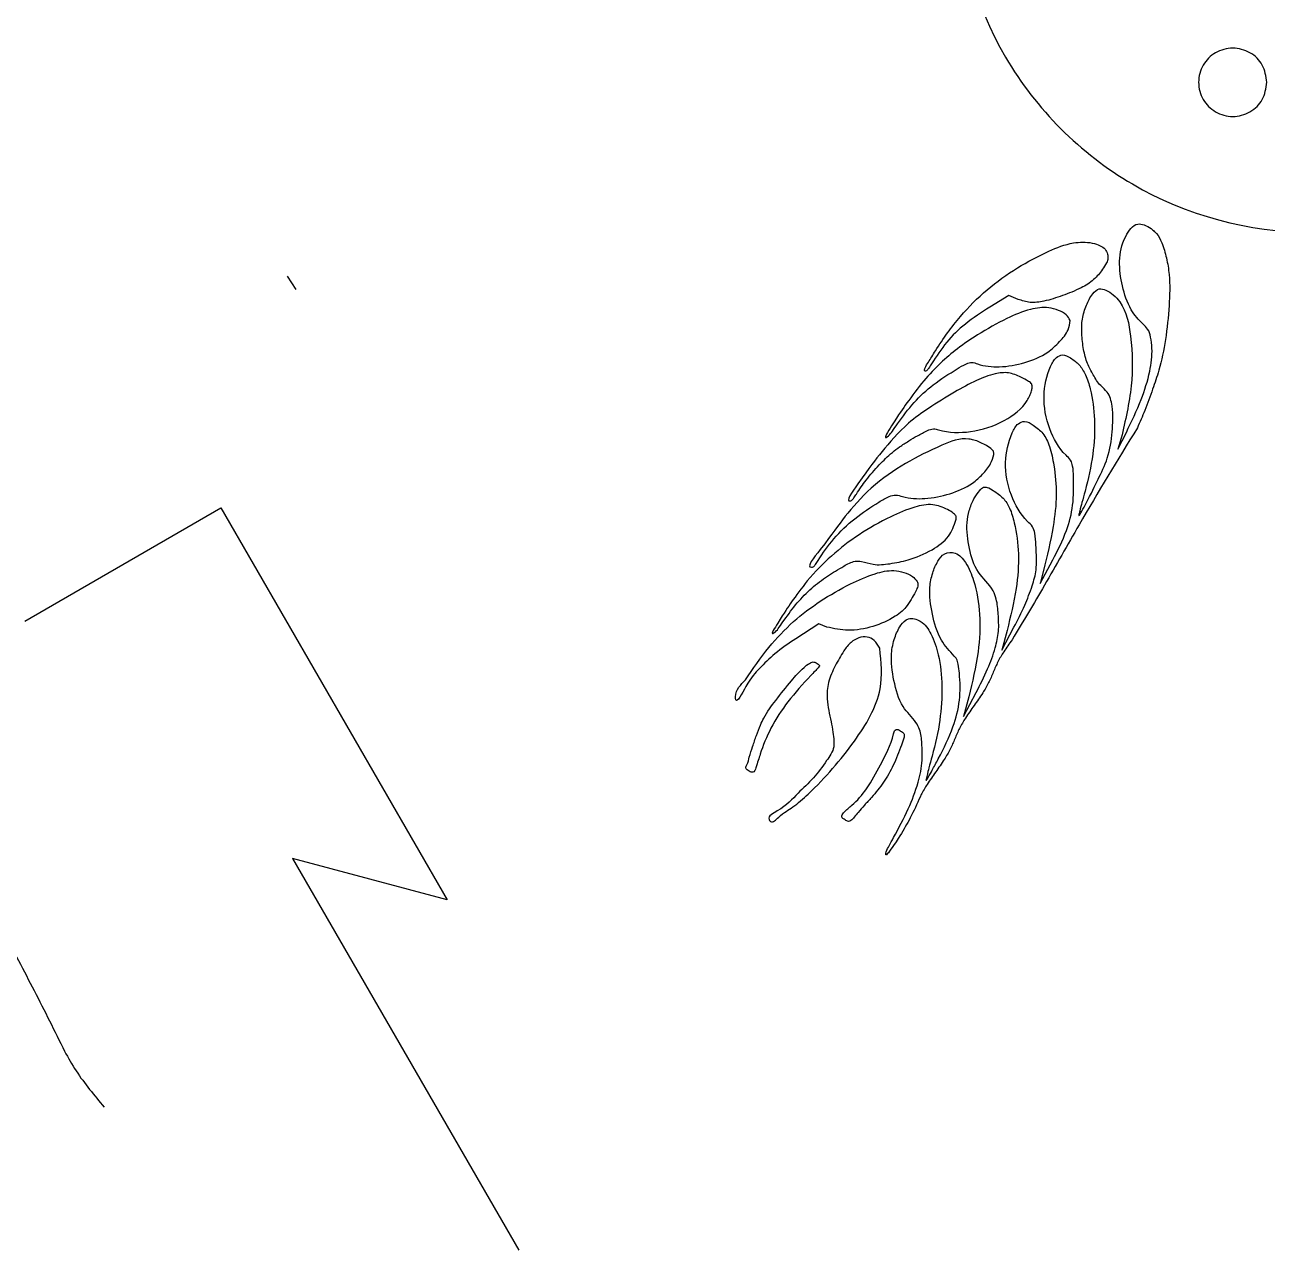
# Model space of a CAD drawing. Extents: x 1 to 437, y 7 to 187.
# Drawn here: x 284.8 to 320.74, y 7.14 to 42.61 of the extents above; entities that cross this region are included whole.
import ezdxf

# ---------------------------------------------------------------- set-up
doc = ezdxf.new("R2010")
doc.units = 0
doc.layers.add('Base', color=7, linetype='CONTINUOUS')

msp = doc.modelspace()

# ---------------------------------------------------------------- linework, layer by layer
at = {"layer": 'Base', "color": 3}
for p, q in [((320.735932, 40.94293), (320.735932, 40.94293)), ((317.391401, 36.710915), (317.39157, 36.710791)), ((316.123715, 35.965493), (316.123715, 35.965498)), ((313.270731, 34.773519), (312.717011, 34.436432)), ((313.536725, 34.66039), (313.270731, 34.773519)), ((315.044808, 34.05108), (315.044808, 34.05108)), ((313.947838, 32.110371), (313.947838, 32.110371)), ((316.424564, 30.325598), (316.66942, 30.80973)), ((316.522044, 30.644616), (316.424564, 30.325598)), ((312.836729, 30.167751), (312.836729, 30.167751)), ((311.739393, 28.272741), (311.739393, 28.272741)), ((314.177793, 26.431157), (314.538416, 27.115207)), ((314.272648, 26.814245), (314.177793, 26.431157)), ((310.617644, 26.494967), (310.617616, 26.494967)), ((307.769401, 25.269615), (307.102312, 24.832904)), ((308.002601, 25.1738), (307.769401, 25.269615)), ((313.066486, 24.508236), (313.416188, 25.166829)), ((313.218407, 25.077308), (313.066486, 24.508236)), ((309.535915, 24.559487), (309.535915, 24.559487)), ((307.794434, 24.042682), (307.794434, 24.042654)), ((311.95597, 22.584863), (312.325371, 23.278565)), ((312.107298, 23.154274), (311.95597, 22.584863)), ((310.163436, 21.75894), (310.163464, 21.758911))]:
    msp.add_line(p, q, dxfattribs=at)
at = {"layer": 'Base', "color": 7}
msp.add_line((292.644407, 34.940747), (292.399494, 35.330275), dxfattribs=at)
at = {"layer": 'Base', "color": 1}
for p, q in [((284.796032, 25.346831), (290.46647, 28.620665)), ((290.46647, 28.620665), (297.014025, 17.279988)), ((297.014025, 17.279988), (292.541988, 18.478276)), ((292.541988, 18.478276), (299.089544, 7.137571))]:
    msp.add_line(p, q, dxfattribs=at)
at = {"layer": 'Base', "color": 5}
msp.add_open_spline([(332.232395, 46.830089), (331.951322, 45.027336), (331.397513, 41.4753), (327.326196, 37.564802), (322.015337, 36.115841), (316.648715, 37.564801), (312.741342, 41.475293), (311.291292, 46.830087), (312.741343, 52.184881), (316.648715, 56.09537), (322.015337, 57.54433), (327.326195, 56.095369), (331.397512, 52.184874), (331.951322, 48.63284), (332.232395, 46.830089)], degree=3, knots=[0, 0, 0, 0, 5.346988, 10.535386, 15.882364, 21.229368, 26.417781, 31.764771, 37.111758, 42.300169, 47.647173, 52.994151, 58.182548, 63.529533, 63.529533, 63.529533, 63.529533], dxfattribs=at)
at = {"layer": 'Base', "color": 3}
for points, knots in [([(320.735932, 40.94293), (320.708783, 40.768801), (320.655291, 40.425708), (320.262039, 40.047992), (319.749061, 39.908038), (319.230696, 40.047992), (318.853282, 40.425708), (318.713224, 40.94293), (318.853283, 41.460152), (319.230696, 41.83787), (319.749061, 41.977826), (320.26204, 41.83787), (320.65529, 41.460152), (320.708783, 41.117059), (320.735932, 40.94293)], [0, 0, 0, 0, 0.516468, 1.017617, 1.534086, 2.050555, 2.551704, 3.068172, 3.58464, 4.085791, 4.60226, 5.118729, 5.619879, 6.136347, 6.136347, 6.136347, 6.136347]), ([(316.66942, 30.80973), (316.819756, 31.124064), (317.092826, 31.695021), (317.354016, 32.511428), (317.433148, 33.132466), (317.38402, 33.541971), (317.314081, 33.798017), (317.061622, 34.014702), (316.745607, 34.39479), (316.535017, 35.037852), (316.433085, 35.777938), (316.556851, 36.397115), (316.952507, 36.954054), (317.254759, 36.786612), (317.391401, 36.710915)], [0, 0, 0, 0, 1.043998, 1.896323, 2.56625, 2.893335, 3.141048, 3.330517, 3.872073, 4.608408, 5.32934, 6.066787, 6.568353, 6.982182, 6.982182, 6.982182, 6.982182]), ([(317.39157, 36.710791), (317.402809, 36.699075), (317.430852, 36.669842), (317.479194, 36.622683), (317.597414, 36.521514), (317.719424, 36.252508), (317.841027, 35.853558), (317.939112, 35.241082), (317.914955, 34.446809), (317.819664, 33.519164), (317.653881, 32.707802), (317.421903, 32.031661), (317.218751, 31.474121), (317.059749, 31.105861), (316.987597, 30.938754)], [0, 0, 0, 0, 0.048697, 0.121506, 0.202732, 0.513089, 0.977554, 1.463403, 2.362274, 3.351973, 4.26108, 4.837766, 5.494928, 6.040866, 6.040866, 6.040866, 6.040866]), ([(312.717011, 34.436432), (312.47584, 34.280494), (312.023262, 33.987861), (311.443376, 33.434861), (311.148772, 32.967019), (310.959945, 32.68104), (310.910284, 32.600856), (310.81762, 32.564926), (310.857574, 32.726219), (310.967004, 32.873668), (311.295323, 33.430301), (311.818102, 34.138908), (312.614935, 34.964645), (313.493664, 35.575337), (314.331295, 36.032208), (315.059739, 36.315805), (315.588966, 36.329174), (315.894173, 36.232146), (316.064304, 36.124355), (316.104344, 36.01729), (316.123715, 35.965493)], [0, 0, 0, 0, 0.861168, 1.616061, 2.374454, 2.527603, 2.627323, 2.675306, 2.747614, 2.959495, 3.347416, 4.577475, 5.668556, 6.750544, 7.777715, 8.529245, 9.07606, 9.317801, 9.490448, 9.652256, 9.652256, 9.652256, 9.652256]), ([(316.123715, 35.965498), (316.132173, 35.925527), (316.150078, 35.840903), (316.08566, 35.689081), (315.951611, 35.481425), (315.729072, 35.205029), (315.320949, 34.95734), (314.829876, 34.766393), (314.340919, 34.604352), (313.894344, 34.54289), (313.65084, 34.622896), (313.536725, 34.66039)], [0, 0, 0, 0, 0.119901, 0.253845, 0.475536, 0.868983, 1.301229, 1.889035, 2.447527, 2.851429, 3.207653, 3.207653, 3.207653, 3.207653]), ([(314.538416, 27.115207), (314.682724, 27.394484), (314.942143, 27.896538), (315.155547, 28.724852), (315.139388, 29.358018), (315.132752, 29.794845), (315.067704, 30.016397), (314.740583, 30.302129), (314.395395, 30.91619), (314.223546, 31.83599), (314.381321, 32.550363), (314.597223, 32.968232), (314.844351, 33.088673), (315.080868, 32.95039), (315.321163, 32.776305), (315.510687, 32.453523), (315.676497, 31.922252), (315.777849, 31.143809), (315.718646, 30.139764), (315.549011, 29.356555), (315.387886, 28.798209), (315.336161, 28.5954), (315.253986, 28.288137), (315.649469, 29.02197), (315.800142, 29.355541), (316.172097, 30.098685), (316.269508, 30.81208), (316.298824, 31.458458), (316.176839, 31.954736), (315.883469, 32.178656), (315.712587, 32.47267), (315.519822, 32.812852), (315.421042, 33.224229), (315.371408, 33.655777), (315.377775, 34.092629), (315.500464, 34.484394), (315.649311, 34.782912), (315.861903, 35.001745), (316.103234, 34.924973), (316.302265, 34.794338), (316.662368, 34.399076), (316.843951, 33.451673), (316.864062, 32.118877), (316.638724, 31.147562), (316.522044, 30.644616)], [0, 0, 0, 0, 0.941199, 1.69198, 2.53567, 2.828148, 3.00586, 3.204964, 4.102102, 5.069025, 5.944493, 6.256981, 6.444003, 6.690639, 7.007757, 7.346064, 7.782089, 8.677144, 9.683255, 10.773753, 11.11272, 11.369967, 11.489905, 11.835664, 12.672743, 13.337635, 14.10649, 14.855263, 15.287604, 15.549881, 15.931177, 16.297648, 16.719613, 17.186656, 17.601606, 18.021105, 18.394766, 18.63149, 18.829554, 19.079949, 19.357844, 20.401103, 21.834922, 23.374594, 23.374594, 23.374594, 23.374594]), ([(315.044808, 34.05108), (315.029708, 33.958187), (314.99172, 33.724474), (314.732275, 33.418657), (314.340004, 33.052964), (313.72875, 32.803088), (313.029861, 32.676925), (312.510922, 32.728407), (312.200753, 32.852978), (311.990597, 32.779421), (311.623445, 32.557429), (311.087472, 32.219679), (310.500355, 31.681908), (310.15314, 31.198615), (309.910479, 30.862568), (309.820929, 30.7297), (309.616732, 30.583565), (310.057676, 31.288166), (310.275891, 31.610498), (310.788373, 32.297097), (311.267907, 32.805271), (311.791234, 33.255916), (312.434391, 33.68437), (313.133592, 34.087436), (313.81971, 34.372472), (314.349227, 34.455783), (314.695777, 34.352145), (314.927551, 34.238128), (315.009772, 34.106969), (315.044808, 34.05108)], [0, 0, 0, 0, 0.278396, 0.70042, 1.160078, 1.887331, 2.635732, 3.274776, 3.436685, 3.604017, 3.909789, 4.738662, 5.492234, 6.278336, 6.53241, 6.714898, 6.790403, 7.15725, 7.961213, 8.76692, 9.466811, 10.111767, 10.820064, 11.787115, 12.52398, 13.051738, 13.341359, 13.603695, 13.798481, 13.798481, 13.798481, 13.798481]), ([(313.947838, 32.110371), (313.941336, 32.077446), (313.925353, 31.996515), (313.870204, 31.870842), (313.696266, 31.514868), (313.107172, 31.08371), (312.205251, 30.780159), (311.489574, 30.801087), (311.077939, 30.928718), (310.864229, 30.845895), (310.632919, 30.719823), (310.363758, 30.560155), (310.121918, 30.398661), (309.825834, 30.18182), (309.503122, 29.856704), (309.149311, 29.458847), (308.921826, 29.124632), (308.791666, 28.924844), (308.740249, 28.846369), (308.506231, 28.756543), (309.191412, 29.739518), (309.519408, 30.164242), (310.250397, 31.025747), (310.985365, 31.536022), (311.643815, 31.956135), (312.284558, 32.29994), (312.804052, 32.506426), (313.261039, 32.565816), (313.583623, 32.42472), (313.799058, 32.312282), (313.940714, 32.219483), (313.945696, 32.143174), (313.947838, 32.110371)], [0, 0, 0, 0, 0.100434, 0.246875, 0.409678, 1.285434, 2.313068, 3.239648, 3.390959, 3.57174, 3.896179, 4.193232, 4.506672, 4.769401, 5.292428, 5.876017, 6.366261, 6.49933, 6.596064, 6.641346, 7.182943, 8.350017, 9.471093, 10.193979, 11.082675, 11.800391, 12.373863, 12.757801, 13.143409, 13.390051, 13.514816, 13.608888, 13.608888, 13.608888, 13.608888]), ([(314.051555, 27.544213), (314.045625, 27.659609), (314.036322, 27.840654), (313.967866, 28.091452), (313.632421, 28.38163), (313.284008, 28.993431), (313.111472, 29.91509), (313.273326, 30.623428), (313.486933, 31.054687), (313.754221, 31.162506), (314.010539, 31.004399), (314.284982, 30.783972), (314.475191, 30.361363), (314.59708, 29.764959), (314.670863, 28.982525), (314.55015, 27.957099), (314.374766, 27.234805), (314.272648, 26.814245)], [0, 0, 0, 0, 0.348219, 0.54632, 0.753235, 1.646743, 2.611709, 3.488041, 3.806166, 3.996888, 4.272451, 4.636847, 5.059475, 5.616605, 6.469281, 7.400583, 8.698643, 8.698643, 8.698643, 8.698643]), ([(316.987597, 30.938754), (316.416918, 30.008075), (315.49508, 28.50472), (314.339382, 26.430878), (313.678466, 25.332108), (313.363779, 24.808943)], [0, 0, 0, 0, 3.274697, 5.289723, 7.121167, 7.121167, 7.121167, 7.121167]), ([(312.836729, 30.167751), (312.809149, 30.078287), (312.743652, 29.865826), (312.512529, 29.591434), (312.140725, 29.25584), (311.560738, 29.009532), (310.869604, 28.867547), (310.335083, 28.895544), (309.99878, 29.015398), (309.755907, 28.94026), (309.364868, 28.707009), (308.799154, 28.33088), (308.198841, 27.764688), (307.859953, 27.276848), (307.679752, 26.998789), (307.625542, 26.91589), (307.369551, 26.866439), (308.13275, 27.812224), (308.437278, 28.294266), (309.301621, 29.273304), (310.25421, 29.921083), (311.197214, 30.392824), (311.896708, 30.668959), (312.266139, 30.588204), (312.421595, 30.531076), (312.586911, 30.448808), (312.72298, 30.367139), (312.830878, 30.272547), (312.834889, 30.200702), (312.836729, 30.167751)], [0, 0, 0, 0, 0.278637, 0.661712, 1.054082, 1.77693, 2.513447, 3.159229, 3.364545, 3.552796, 3.892052, 4.738467, 5.580025, 6.356496, 6.497583, 6.590835, 6.63718, 7.204929, 8.412209, 9.519215, 10.744933, 11.918087, 12.723235, 12.864901, 13.042522, 13.22012, 13.4152, 13.527838, 13.623266, 13.623266, 13.623266, 13.623266]), ([(312.325371, 23.278565), (312.439628, 23.505545), (312.651017, 23.925483), (312.873143, 24.518269), (312.990009, 25.053417), (312.9653, 25.529821), (312.933528, 25.928274), (312.771515, 26.369294), (312.317582, 26.740314), (312.107318, 27.455988), (312.026913, 28.068165), (312.115299, 28.550689), (312.23509, 28.872224), (312.38683, 29.084124), (312.516138, 29.234872), (312.681386, 29.220141), (312.862793, 29.091936), (313.119763, 28.927251), (313.318917, 28.592562), (313.47335, 28.046079), (313.581378, 27.260947), (313.497414, 26.205143), (313.317681, 25.478605), (313.218407, 25.077308)], [0, 0, 0, 0, 0.761808, 1.409432, 1.896146, 2.390798, 2.833779, 3.09072, 3.778106, 4.507817, 5.262314, 5.612291, 5.972558, 6.271918, 6.415616, 6.5202, 6.730623, 7.077913, 7.423419, 7.8666, 8.7795, 9.783696, 11.022713, 11.022713, 11.022713, 11.022713]), ([(311.739393, 28.272741), (311.67977, 28.108686), (311.548656, 27.747921), (311.015573, 27.365206), (310.427682, 27.115354), (309.845616, 27.005399), (309.380215, 26.951923), (309.060234, 27.076083), (308.759855, 27.092196), (308.43304, 26.900377), (308.010956, 26.656714), (307.551247, 26.304184), (307.129016, 25.875875), (306.844293, 25.478569), (306.632842, 25.185949), (306.544057, 25.053976), (306.348798, 24.913282), (306.746704, 25.555325), (306.947549, 25.85983), (307.488104, 26.604111), (308.115734, 27.244191), (308.933656, 27.876504), (309.757204, 28.330935), (310.464482, 28.644315), (311.0459, 28.76258), (311.428463, 28.616023), (311.64514, 28.492719), (311.756724, 28.385129), (311.745127, 28.309926), (311.739393, 28.272741)], [0, 0, 0, 0, 0.51341, 1.129014, 1.8858, 2.425157, 2.910134, 3.254079, 3.440694, 3.790378, 4.348447, 4.921204, 5.517451, 6.14309, 6.397204, 6.579666, 6.655171, 6.988064, 7.72386, 8.477868, 9.48321, 10.492008, 11.543374, 12.299214, 12.819858, 13.266508, 13.477829, 13.586657, 13.693101, 13.693101, 13.693101, 13.693101]), ([(313.363779, 24.808943), (313.280599, 24.692919), (313.132629, 24.486524), (312.946518, 24.172811), (312.818683, 23.866681), (312.688987, 23.558096), (312.498876, 23.237008), (312.262457, 22.903152), (312.026351, 22.569259), (311.836535, 22.24913), (311.707138, 21.941255), (311.57772, 21.63338), (311.387977, 21.313251), (311.152259, 20.980395), (310.918155, 20.64805), (310.727636, 20.331091), (310.56707, 19.934069), (310.274913, 19.386547), (310.103463, 19.097934), (309.676516, 18.47948), (309.732944, 18.719847), (309.815148, 18.862131), (310.040186, 19.280945), (310.3588, 19.868003), (310.644223, 20.6201), (310.779689, 21.264581), (310.755053, 21.77788), (310.72542, 22.158742), (310.527869, 22.521559), (310.115392, 22.893175), (309.932058, 23.623975), (309.830534, 24.303523), (309.949033, 24.851101), (310.102848, 25.198608), (310.364575, 25.474322), (310.783803, 25.357899), (311.060068, 24.936502), (311.275615, 24.290648), (311.356129, 23.442437), (311.291408, 22.442613), (311.120842, 21.68568), (310.95437, 21.109304), (310.916712, 20.937846), (310.850537, 20.692472), (310.975915, 20.885214), (311.06131, 21.048847), (311.3389, 21.563653), (311.648428, 22.200102), (311.876336, 23.050076), (311.861516, 23.6704), (311.80843, 24.064912), (311.776136, 24.244831), (311.572703, 24.451766), (311.244174, 24.831016), (311.037658, 25.54237), (310.944324, 26.208957), (311.048275, 26.730599), (311.189331, 27.057982), (311.391269, 27.335474), (311.776027, 27.351362), (312.070001, 26.99829), (312.315115, 26.397111), (312.462766, 25.513067), (312.403967, 24.370336), (312.212621, 23.586), (312.107298, 23.154274)], [0, 0, 0, 0, 0.42826, 0.761832, 1.091206, 1.422452, 1.765014, 2.20767, 2.649704, 2.991846, 3.32121, 3.650574, 3.992716, 4.43475, 4.873592, 5.214429, 5.535563, 6.179366, 6.889362, 7.230683, 7.306731, 7.497223, 7.763334, 8.704096, 9.518618, 10.165915, 10.658587, 11.062324, 11.289665, 11.880795, 12.683905, 13.46818, 13.933233, 14.333297, 14.621847, 14.968904, 15.447828, 16.0876, 17.002328, 17.987555, 19.057629, 19.405871, 19.663288, 19.77453, 19.862468, 20.117608, 20.485641, 21.511001, 22.299797, 23.085564, 23.344763, 23.509676, 23.611471, 24.200428, 25.002739, 25.783469, 26.201185, 26.574259, 26.862567, 27.16989, 27.572268, 28.136886, 29.13355, 30.220226, 31.55072, 31.55072, 31.55072, 31.55072]), ([(313.416188, 25.166829), (313.523948, 25.377978), (313.723104, 25.76821), (313.936824, 26.323198), (314.055215, 26.728337), (314.069385, 27.031914), (314.067099, 27.271261), (314.056958, 27.450635), (314.051668, 27.544213)], [0, 0, 0, 0, 0.710363, 1.312852, 1.78542, 1.964647, 2.222395, 2.503521, 2.503521, 2.503521, 2.503521]), ([(305.646977, 23.647204), (305.865583, 23.96627), (306.278594, 24.56908), (307.006108, 25.340012), (307.812083, 25.941858), (308.610889, 26.400847), (309.318886, 26.715593), (309.861219, 26.839015), (310.22655, 26.762531), (310.471941, 26.668825), (310.574222, 26.546781), (310.617644, 26.494967)], [0, 0, 0, 0, 1.15922, 2.190112, 3.162212, 4.167672, 4.943954, 5.494527, 5.78655, 6.057847, 6.257999, 6.257999, 6.257999, 6.257999]), ([(310.617616, 26.494967), (310.627579, 26.460302), (310.651189, 26.378154), (310.579023, 26.215196), (310.471296, 26.022837), (310.343564, 25.806524), (310.177906, 25.62315), (309.858707, 25.391798), (309.337554, 25.169632), (308.648686, 25.034674), (308.206026, 25.129995), (308.002601, 25.1738)], [0, 0, 0, 0, 0.105453, 0.249903, 0.507268, 0.779832, 0.997258, 1.244072, 1.955917, 2.683809, 3.302749, 3.302749, 3.302749, 3.302749]), ([(307.102312, 24.832904), (306.897432, 24.699567), (306.525663, 24.45762), (306.016579, 23.940447), (305.745718, 23.652703), (305.373693, 22.903198), (305.350543, 23.346806), (305.509681, 23.507995), (305.647118, 23.647204)], [0, 0, 0, 0, 0.743597, 1.3493, 2.012972, 2.492878, 2.582029, 3.146664, 3.146664, 3.146664, 3.146664]), ([(309.535915, 24.559487), (309.573505, 24.162782), (309.665199, 23.195087), (308.752423, 21.727688), (307.847494, 20.676929), (307.033529, 19.95451), (306.696628, 19.777533), (306.41509, 19.470599), (306.258937, 19.696641), (306.79456, 19.943706), (307.104242, 20.324006), (307.636273, 20.79889), (307.955321, 21.250387), (308.210653, 21.607011), (308.208289, 21.90428), (308.179991, 22.147343), (308.102718, 22.553467), (307.992155, 23.026462), (308.021913, 23.592991), (308.242658, 24.048278), (308.452995, 24.439838), (308.674925, 24.733272), (308.917844, 24.872435), (309.168601, 24.912361), (309.403682, 24.789224), (309.489089, 24.640841), (309.535915, 24.559487)], [0, 0, 0, 0, 1.171521, 2.857729, 4.89371, 5.471389, 5.978289, 6.245397, 6.321012, 6.665748, 7.457607, 8.079282, 8.709897, 9.157349, 9.323052, 9.586787, 9.893904, 10.561802, 11.040452, 11.559364, 12.058475, 12.381602, 12.643709, 12.88193, 13.110521, 13.38797, 13.38797, 13.38797, 13.38797]), ([(307.794434, 24.042654), (307.780804, 24.026639), (307.738084, 23.976448), (307.65119, 23.886586), (307.344131, 23.572647), (306.879233, 23.04727), (306.378813, 22.295971), (306.098405, 21.603761), (305.987924, 21.21102), (305.892842, 20.934385), (305.766277, 20.995004), (305.706885, 21.036535), (305.666115, 21.064966), (305.645161, 21.12157), (305.721698, 21.23112), (305.758985, 21.437598), (305.858934, 21.721186), (305.958739, 22.031534), (306.065535, 22.308848), (306.227266, 22.661894), (306.546354, 23.081909), (306.928212, 23.572196), (307.254999, 23.939309), (307.471913, 24.110943), (307.599839, 24.178242), (307.692083, 24.143916), (307.746196, 24.103729), (307.787001, 24.075092), (307.792572, 24.050803), (307.794434, 24.042682)], [0, 0, 0, 0, 0.06308, 0.197703, 0.374768, 1.381123, 2.289779, 3.10116, 3.516558, 3.671927, 3.784459, 3.8528, 3.902658, 3.926686, 4.025875, 4.257478, 4.571325, 4.918561, 5.238174, 5.461871, 6.08133, 6.807576, 7.336813, 7.537442, 7.649967, 7.74346, 7.809864, 7.85856, 7.883017, 7.883017, 7.883017, 7.883017]), ([(310.163464, 21.758911), (310.088834, 21.560818), (309.948231, 21.187607), (309.656866, 20.675233), (309.353578, 20.304972), (309.096007, 20.024228), (308.930809, 19.831977), (308.799999, 19.68675), (308.725843, 19.575224), (308.615358, 19.535265), (308.526901, 19.594023), (308.394573, 19.667991), (308.533971, 19.86765), (308.808204, 20.061098), (309.206001, 20.52764), (309.580943, 21.237502), (309.87393, 21.780036), (309.956897, 22.183096), (310.056777, 22.228382), (310.135536, 22.158283), (310.248101, 22.109358), (310.235576, 21.934283), (310.192847, 21.830304), (310.16352, 21.75894)], [0, 0, 0, 0, 0.634406, 1.195228, 1.75881, 2.066031, 2.338841, 2.51823, 2.654387, 2.732858, 2.837118, 2.967125, 3.098125, 3.420878, 4.060634, 4.860416, 5.832854, 5.953055, 6.012903, 6.122262, 6.238016, 6.346871, 6.585057, 6.585057, 6.585057, 6.585057]), ([(283.288006, 18.148132), (283.574091, 17.559986), (284.146274, 16.383666), (285.076206, 14.655778), (285.65545, 13.483084), (285.945044, 12.896795)], [0, 0, 0, 0, 1.961906, 3.923905, 5.885517, 5.885517, 5.885517, 5.885517]), ([(285.945044, 12.896795), (286.052198, 12.703282), (286.266415, 12.316424), (286.668544, 11.788926), (286.947542, 11.447781), (287.086858, 11.277432)], [0, 0, 0, 0, 0.66273, 1.324889, 1.985319, 1.985319, 1.985319, 1.985319])]:
    msp.add_open_spline(points, degree=3, knots=knots, dxfattribs=at)

doc.saveas('drawing.dxf')
